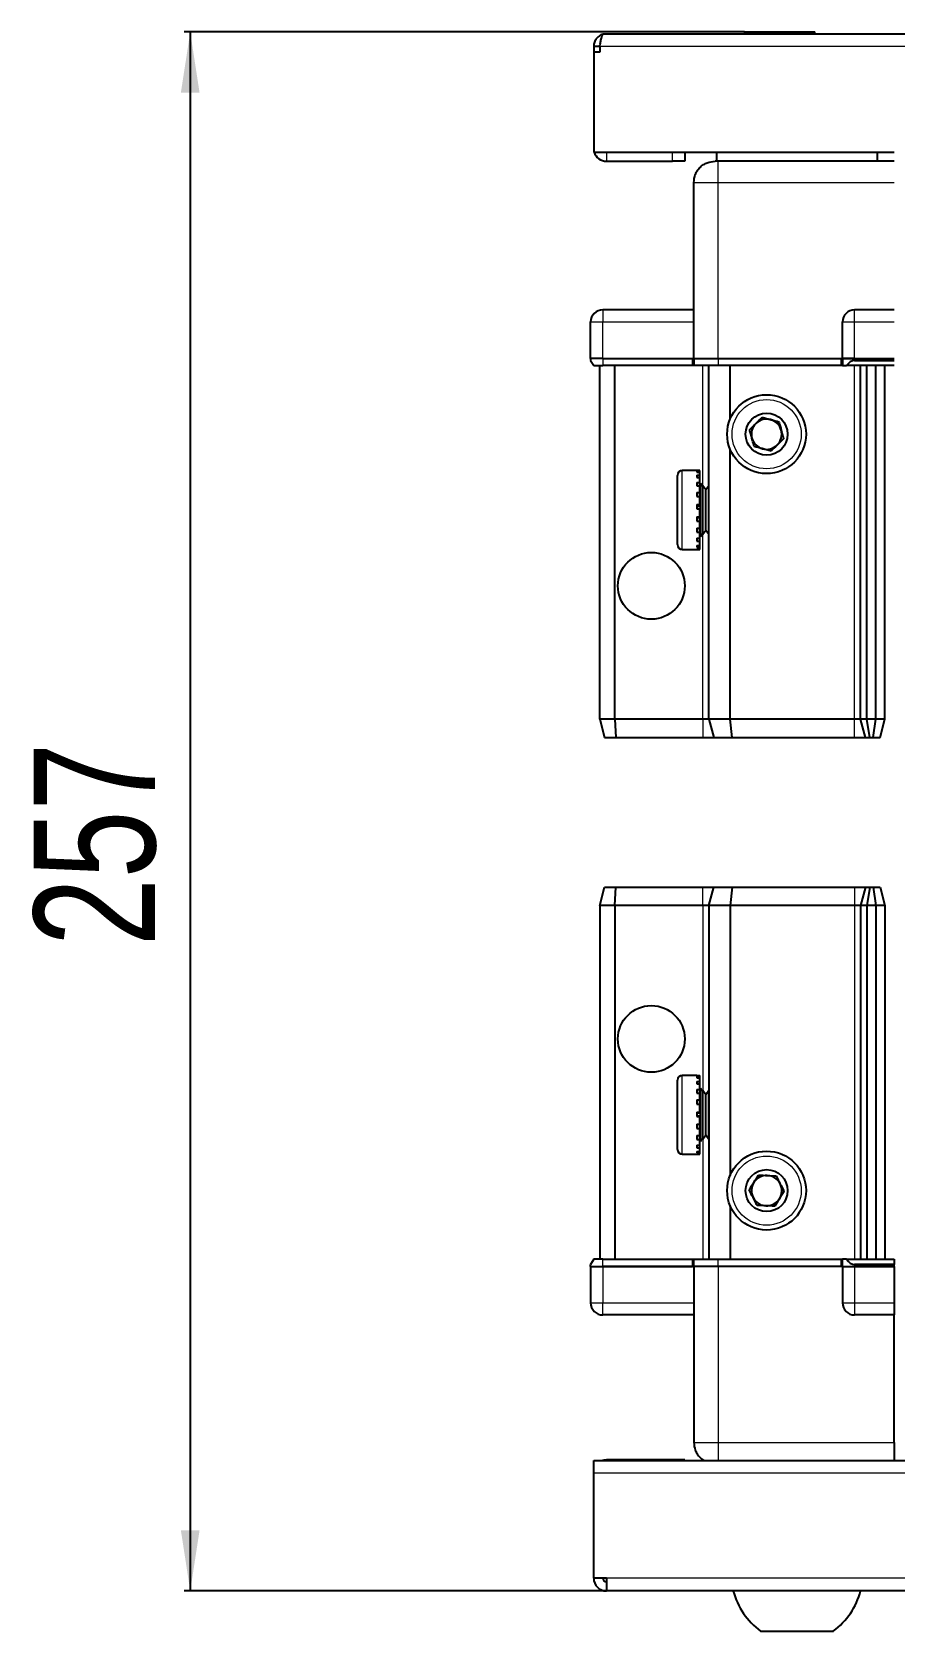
# Model space of a CAD drawing. Header units: millimetres. Extents: x 1773 to 3301, y 274 to 1991.
# Drawn here: x 1861.4 to 2003.5, y 274.2 to 537.8 of the extents above; entities that cross this region are included whole.
import ezdxf

# ---------------------------------------------------------------- set-up
doc = ezdxf.new("R2010")
doc.units = ezdxf.units.MM
doc.layers.add('FORMAT', color=7, linetype='Continuous')
doc.styles.add('SLDTEXTSTYLE0', font='TXT', dxfattribs={"width": 0.75})
doc.dimstyles.new('SLDDIMSTYLE0', dxfattribs={"dimtxt": 20, "dimasz": 10, "dimexe": 0, "dimexo": 0.0625, "dimgap": 5, "dimtad": 2, "dimdec": 1, "dimrnd": 1e-09, "dimzin": 12, "dimdsep": 46, "dimtxsty": 'SLDTEXTSTYLE0', "dimsah": 1, "dimcen": 0.09, "dimadec": 0, "dimazin": 3, "dimtfac": 1, "dimtofl": 0, "dimtmove": 0, "dimatfit": 3, "dimfxl": 0, "dimfrac": 2, "dimtolj": 1, "dimtzin": 12, "dimarcsym": 0})

# ---------------------------------------------------------------- blocks, each defined once
blk = doc.blocks.new('_D_9')
at = {"layer": 'FORMAT'}
for p, q in [((1978.86, 537.78), (1886.51, 537.78)), ((1887.51, 537.78), (1887.51, 280.78)), ((1956.1, 280.78), (1886.51, 280.78))]:
    blk.add_line(p, q, dxfattribs=at)
for points in [[(1887.51, 537.78), (1885.97, 527.78), (1889.05, 527.78)], [(1887.51, 280.78), (1889.05, 290.78), (1885.97, 290.78)]]:
    blk.add_solid(points, dxfattribs=at)
at = {"layer": 'FORMAT', "insert": (1861.73, 387.11), "char_height": 20, "attachment_point": 1, "rotation": 90, "style": 'SLDTEXTSTYLE0'}
blk.add_mtext('257', dxfattribs=at)

msp = doc.modelspace()

# ---------------------------------------------------------------- linework, layer by layer
at = {"color": 7, "linetype": 'Continuous', "lineweight": 25}
for p, q in [((1978.87, 537.78), (1978.87, 537.48)), ((1978.87, 537.78), (1990.44, 537.78)), ((1990.44, 537.48), (1990.44, 537.78)), ((1955.01, 535.38), (1954.01, 535.38)), ((1954.01, 535.38), (1954.01, 534.48)), ((1955.01, 535.38), (1955.01, 534.48)), ((1955.61, 537.48), (2018.51, 537.48)), ((1955.01, 534.48), (1954.01, 534.48)), ((1954.01, 534.48), (1954.01, 517.98)), ((1954.01, 517.98), (2003.51, 517.98)), ((1969.01, 517.98), (1969.01, 516.48)), ((1974.26, 517.98), (1974.26, 516.48)), ((2000.76, 516.48), (2000.76, 517.98)), ((1956.11, 516.48), (1967.01, 516.48)), ((1969.01, 516.48), (1967.01, 516.48)), ((2003.51, 516.48), (1974.51, 516.48)), ((1970.51, 483.98), (1970.51, 512.98)), ((1970.51, 491.98), (1955.51, 491.98)), ((2003.51, 491.98), (1997.01, 491.98)), ((1953.51, 483.98), (1953.51, 489.98)), ((1995.01, 483.98), (1995.01, 489.98)), ((1953.51, 483.98), (1953.51, 483.65)), ((1955.51, 483.98), (1953.51, 483.98)), ((1953.51, 483.98), (1953.51, 483.65)), ((1953.51, 483.98), (1953.51, 483.98)), ((1953.51, 483.65), (1954.01, 482.78)), ((1953.51, 483.65), (1954.01, 482.78)), ((1954.01, 482.78), (1955.51, 482.78)), ((1955.01, 424.48), (1955.01, 482.78)), ((1955.51, 483.98), (1970.31, 483.98)), ((1970.31, 482.78), (1955.51, 482.78)), ((1957.51, 424.48), (1957.51, 482.78)), ((1970.31, 483.98), (1970.51, 483.98)), ((1970.51, 482.78), (1970.31, 482.78)), ((1970.51, 483.98), (1970.51, 482.78)), ((1970.51, 483.98), (1974.51, 483.98)), ((1974.51, 482.78), (1970.51, 482.78)), ((1973.01, 424.48), (1973.01, 482.78)), ((1974.51, 483.98), (1994.81, 483.98)), ((1994.81, 482.78), (1974.51, 482.78)), ((1976.51, 473.98), (1976.51, 482.78)), ((1994.81, 483.98), (1995.01, 483.98)), ((1995.01, 482.78), (1994.81, 482.78)), ((1995.01, 483.98), (1995.01, 482.78)), ((1997.01, 483.98), (1995.01, 483.98)), ((1995.01, 483.98), (1997.01, 483.98)), ((1995.01, 482.78), (1995.69, 482.78)), ((2003.51, 482.78), (1995.69, 482.78)), ((1997.01, 483.98), (2003.51, 483.98)), ((1997.01, 483.65), (2003.51, 483.65)), ((1998.01, 424.48), (1998.01, 482.78)), ((1999.01, 424.48), (1999.01, 482.78)), ((2000.51, 424.48), (2000.51, 482.78)), ((2002.01, 424.48), (2002.01, 482.78)), ((1976.51, 424.48), (1976.51, 468.98)), ((1967.81, 453.28), (1967.81, 464.68)), ((1971.51, 465.48), (1968.61, 465.48)), ((1971.01, 465.39), (1971.51, 465.39)), ((1971.01, 465.39), (1971.01, 465.22)), ((1971.01, 465.22), (1971.51, 465.22)), ((1971.01, 464.73), (1971.51, 464.73)), ((1971.01, 464.73), (1971.01, 464.35)), ((1971.01, 464.35), (1971.51, 464.35)), ((1971.51, 465.39), (1971.51, 465.48)), ((1971.51, 465.22), (1971.51, 465.39)), ((1971.51, 464.73), (1971.51, 465.22)), ((1971.51, 464.35), (1971.51, 464.73)), ((1971.51, 463.52), (1971.51, 464.35)), ((1971.01, 463.52), (1971.51, 463.52)), ((1971.01, 463.52), (1971.01, 462.96)), ((1971.01, 462.96), (1971.51, 462.96)), ((1971.01, 461.86), (1971.51, 461.86)), ((1971.01, 461.86), (1971.01, 461.18)), ((1971.51, 462.96), (1971.51, 463.52)), ((1971.61, 463.38), (1971.51, 463.38)), ((1971.51, 461.86), (1971.51, 462.96)), ((1971.51, 461.18), (1971.51, 461.86)), ((1971.61, 461.87), (1971.61, 463.38)), ((1971.61, 454.58), (1971.61, 461.87)), ((1972.49, 462.29), (1972.01, 462.98)), ((1972.01, 454.98), (1972.01, 462.98)), ((1972.98, 462.98), (1972.49, 462.29)), ((1972.49, 455.67), (1972.49, 462.29)), ((1973.01, 462.98), (1972.98, 462.98)), ((1972.98, 454.98), (1972.98, 462.98)), ((1971.01, 461.18), (1971.51, 461.18)), ((1971.01, 459.91), (1971.51, 459.91)), ((1971.01, 459.91), (1971.01, 459.18)), ((1971.01, 459.61), (1971.51, 459.61)), ((1971.01, 459.18), (1971.51, 459.18)), ((1971.51, 459.91), (1971.51, 461.18)), ((1971.51, 459.61), (1971.51, 459.91)), ((1971.51, 457.88), (1971.51, 459.18)), ((1971.01, 457.88), (1971.51, 457.88)), ((1971.01, 457.88), (1971.01, 457.16)), ((1971.01, 457.75), (1971.51, 457.75)), ((1971.01, 457.16), (1971.51, 457.16)), ((1971.51, 457.16), (1971.51, 457.75)), ((1971.51, 455.96), (1971.51, 457.16)), ((1971.01, 455.96), (1971.51, 455.96)), ((1971.01, 455.96), (1971.01, 455.32)), ((1971.01, 455.32), (1971.51, 455.32)), ((1971.01, 454.33), (1971.51, 454.33)), ((1971.01, 454.33), (1971.01, 453.84)), ((1971.01, 453.84), (1971.51, 453.84)), ((1971.51, 455.32), (1971.51, 455.96)), ((1971.51, 454.33), (1971.51, 455.32)), ((1971.51, 454.58), (1971.61, 454.58)), ((1971.51, 453.84), (1971.51, 454.33)), ((1971.51, 453.15), (1971.51, 453.84)), ((1972.01, 454.98), (1972.49, 455.67)), ((1972.49, 455.67), (1972.98, 454.98)), ((1972.98, 454.98), (1973.01, 454.98)), ((1968.61, 452.48), (1971.51, 452.48)), ((1971.01, 453.15), (1971.51, 453.15)), ((1971.01, 453.15), (1971.01, 452.86)), ((1971.01, 452.86), (1971.51, 452.86)), ((1971.01, 452.55), (1971.51, 452.55)), ((1971.01, 452.55), (1971.01, 452.48)), ((1971.01, 452.48), (1971.51, 452.48)), ((1971.51, 452.86), (1971.51, 453.15)), ((1971.51, 452.55), (1971.51, 452.86)), ((1971.51, 452.48), (1971.51, 452.55)), ((1971.51, 452.48), (1971.51, 452.48)), ((1957.51, 424.48), (1955.01, 424.48)), ((1955.01, 424.48), (1955.81, 421.48)), ((1972.01, 424.48), (1957.51, 424.48)), ((1957.51, 424.48), (1957.66, 421.48)), ((1973.01, 424.48), (1972.01, 424.48)), ((1976.51, 424.48), (1973.01, 424.48)), ((1973.01, 424.48), (1973.81, 421.48)), ((1997.01, 424.48), (1976.51, 424.48)), ((1976.84, 421.48), (1976.51, 424.48)), ((1998.01, 424.48), (1997.01, 424.48)), ((1999.01, 424.48), (1998.01, 424.48)), ((1998.81, 421.48), (1998.01, 424.48)), ((2000.51, 424.48), (1999.01, 424.48)), ((1999.55, 421.48), (1999.01, 424.48)), ((2000.05, 421.48), (2000.51, 424.48)), ((2002.01, 424.48), (2000.51, 424.48)), ((2001.2, 421.48), (2002.01, 424.48)), ((1955.81, 421.48), (1957.66, 421.48)), ((1957.66, 421.48), (1972.01, 421.48)), ((1972.01, 421.48), (1973.81, 421.48)), ((1973.81, 421.48), (1976.84, 421.48)), ((1976.84, 421.48), (1997.01, 421.48)), ((1997.01, 421.48), (1998.81, 421.48)), ((1998.81, 421.48), (1999.55, 421.48)), ((1999.55, 421.48), (2000.05, 421.48)), ((2000.05, 421.48), (2001.2, 421.48)), ((1955.01, 393.78), (1955.81, 396.78)), ((1955.81, 396.78), (1957.66, 396.78)), ((1957.51, 393.78), (1957.66, 396.78)), ((1957.66, 396.78), (1972.01, 396.78)), ((1972.01, 396.78), (1973.81, 396.78)), ((1973.01, 393.78), (1973.81, 396.78)), ((1973.81, 396.78), (1976.84, 396.78)), ((1976.84, 396.78), (1976.51, 393.78)), ((1976.84, 396.78), (1997.01, 396.78)), ((1997.01, 396.78), (1998.81, 396.78)), ((1998.81, 396.78), (1998.01, 393.78)), ((1998.81, 396.78), (1999.55, 396.78)), ((1999.55, 396.78), (1999.01, 393.78)), ((1999.55, 396.78), (2000.05, 396.78)), ((2000.05, 396.78), (2001.2, 396.78)), ((2000.05, 396.78), (2000.51, 393.78)), ((2001.2, 396.78), (2002.01, 393.78)), ((1955.01, 393.78), (1955.01, 335.48)), ((1957.51, 393.78), (1955.01, 393.78)), ((1972.01, 393.78), (1957.51, 393.78)), ((1957.51, 393.78), (1957.51, 335.48)), ((1973.01, 393.78), (1972.01, 393.78)), ((1973.01, 393.78), (1973.01, 335.48)), ((1976.51, 393.78), (1973.01, 393.78)), ((1997.01, 393.78), (1976.51, 393.78)), ((1976.51, 393.78), (1976.51, 349.28)), ((1998.01, 393.78), (1997.01, 393.78)), ((1999.01, 393.78), (1998.01, 393.78)), ((1998.01, 393.78), (1998.01, 335.48)), ((1999.01, 393.78), (1999.01, 335.48)), ((2000.51, 393.78), (1999.01, 393.78)), ((2000.51, 393.78), (2000.51, 335.48)), ((2002.01, 393.78), (2000.51, 393.78)), ((2002.01, 393.78), (2002.01, 335.48)), ((1967.81, 353.58), (1967.81, 364.98)), ((1971.01, 365.78), (1968.61, 365.78)), ((1971.01, 365.78), (1971.01, 365.77)), ((1971.01, 365.77), (1971.51, 365.77)), ((1971.01, 365.59), (1971.51, 365.59)), ((1971.01, 365.59), (1971.01, 365.37)), ((1971.01, 365.37), (1971.51, 365.37)), ((1971.01, 364.79), (1971.51, 364.79)), ((1971.01, 364.79), (1971.01, 364.37)), ((1971.01, 364.37), (1971.51, 364.37)), ((1971.51, 365.59), (1971.51, 365.77)), ((1971.51, 365.37), (1971.51, 365.59)), ((1971.51, 364.79), (1971.51, 365.37)), ((1971.51, 364.37), (1971.51, 364.79)), ((1971.51, 363.46), (1971.51, 364.37)), ((1971.01, 363.46), (1971.51, 363.46)), ((1971.01, 363.46), (1971.01, 362.87)), ((1971.01, 362.87), (1971.51, 362.87)), ((1971.01, 361.72), (1971.51, 361.72)), ((1971.01, 361.72), (1971.01, 361.02)), ((1971.61, 363.68), (1971.51, 363.68)), ((1971.51, 362.87), (1971.51, 363.46)), ((1971.51, 361.72), (1971.51, 362.87)), ((1971.51, 361.02), (1971.51, 361.72)), ((1971.61, 354.88), (1971.61, 363.68)), ((1972.49, 362.59), (1972.01, 363.28)), ((1972.01, 355.28), (1972.01, 363.28)), ((1972.98, 363.28), (1972.49, 362.59)), ((1972.49, 355.97), (1972.49, 362.59)), ((1973.01, 363.28), (1972.98, 363.28)), ((1972.98, 355.28), (1972.98, 363.28)), ((1971.01, 361.02), (1971.51, 361.02)), ((1971.01, 359.73), (1971.51, 359.73)), ((1971.01, 359.73), (1971.01, 359)), ((1971.01, 359.59), (1971.51, 359.59)), ((1971.01, 359.09), (1971.51, 359.09)), ((1971.01, 359), (1971.51, 359)), ((1971.51, 359.73), (1971.51, 361.02)), ((1971.51, 359.59), (1971.51, 359.73)), ((1971.51, 359), (1971.51, 359.09)), ((1971.51, 357.71), (1971.51, 359)), ((1971.01, 357.71), (1971.51, 357.71)), ((1971.01, 357.71), (1971.01, 357)), ((1971.01, 357), (1971.51, 357)), ((1971.51, 357), (1971.51, 357.71)), ((1971.51, 355.84), (1971.51, 357)), ((1972.01, 355.28), (1972.49, 355.97)), ((1972.49, 355.97), (1972.98, 355.28)), ((1971.01, 355.84), (1971.51, 355.84)), ((1971.01, 355.84), (1971.01, 355.23)), ((1971.01, 355.23), (1971.51, 355.23)), ((1971.01, 354.3), (1971.51, 354.3)), ((1971.01, 354.3), (1971.01, 353.86)), ((1971.01, 353.86), (1971.51, 353.86)), ((1971.01, 353.25), (1971.51, 353.25)), ((1971.01, 353.25), (1971.01, 353.02)), ((1971.51, 355.23), (1971.51, 355.84)), ((1971.51, 354.3), (1971.51, 355.23)), ((1971.51, 354.88), (1971.61, 354.88)), ((1971.51, 353.86), (1971.51, 354.3)), ((1971.51, 353.25), (1971.51, 353.86)), ((1971.51, 353.02), (1971.51, 353.25)), ((1972.98, 355.28), (1973.01, 355.28)), ((1968.61, 352.78), (1971.01, 352.78)), ((1971.01, 353.02), (1971.51, 353.02)), ((1971.01, 352.8), (1971.51, 352.8)), ((1971.01, 352.8), (1971.01, 352.78)), ((1971.01, 352.79), (1971.51, 352.79)), ((1971.51, 352.8), (1971.51, 353.02)), ((1971.51, 352.79), (1971.51, 352.8)), ((1976.51, 344.28), (1976.51, 335.48)), ((1954.01, 335.48), (1953.51, 334.61)), ((1955.51, 335.48), (1954.01, 335.48)), ((1955.51, 335.48), (1970.31, 335.48)), ((1970.31, 335.48), (1970.51, 335.48)), ((1970.51, 334.28), (1970.51, 335.48)), ((1970.51, 335.48), (1974.51, 335.48)), ((1974.51, 335.48), (1994.81, 335.48)), ((1994.81, 335.48), (1995.01, 335.48)), ((1995.01, 334.28), (1995.01, 335.48)), ((1995.69, 335.48), (1995.01, 335.48)), ((1995.69, 335.48), (2003.51, 335.48)), ((2003.51, 335.48), (2003.51, 334.61)), ((1953.51, 334.28), (1953.51, 334.61)), ((1953.51, 334.28), (1955.51, 334.28)), ((1953.51, 334.28), (1953.51, 328.28)), ((1970.31, 334.28), (1955.51, 334.28)), ((1955.51, 334.28), (1970.31, 334.28)), ((1970.51, 334.28), (1970.31, 334.28)), ((1974.51, 334.28), (1970.51, 334.28)), ((1970.51, 334.28), (1970.51, 305.28)), ((1994.81, 334.28), (1974.51, 334.28)), ((1995.01, 334.28), (1994.81, 334.28)), ((1995.01, 334.28), (1997.01, 334.28)), ((1995.01, 334.28), (1995.01, 328.28)), ((2003.51, 334.61), (1997.01, 334.61)), ((2003.51, 334.28), (1997.01, 334.28)), ((1997.01, 334.28), (2003.51, 334.28)), ((2003.51, 334.61), (2003.51, 334.61)), ((2003.51, 334.28), (2003.51, 334.61)), ((2003.51, 334.28), (2003.51, 334.28)), ((2003.51, 334.28), (2003.51, 328.28)), ((2003.51, 328.28), (2003.51, 326.28)), ((1970.51, 326.28), (1955.51, 326.28)), ((2003.51, 326.28), (1997.01, 326.28)), ((2003.51, 305.28), (2003.51, 326.28)), ((1954.01, 302.28), (2253.01, 302.28)), ((1954.01, 300.18), (1954.01, 302.28)), ((1969.01, 302.38), (1956.11, 302.38)), ((1969.01, 302.38), (1969.01, 302.28)), ((1954.01, 282.88), (1954.01, 300.18)), ((1956.11, 282.88), (1954.01, 282.88)), ((1956.11, 282.88), (1956.11, 280.78)), ((2250.91, 280.78), (1956.11, 280.78)), ((1981.51, 274.18), (1993.51, 274.18))]:
    msp.add_line(p, q, dxfattribs=at)
at = {"color": 8, "linetype": 'Continuous', "lineweight": 18}
for p, q in [((2018.51, 535.38), (1955.01, 535.38)), ((1956.11, 517.98), (1956.11, 516.48)), ((1967.01, 516.48), (1967.01, 517.98)), ((1974.51, 512.98), (2003.51, 512.98)), ((1974.51, 483.98), (1974.51, 512.98)), ((1955.51, 491.98), (1955.51, 489.98)), ((1997.01, 489.98), (1997.01, 491.98)), ((1953.51, 489.98), (1955.51, 489.98)), ((1955.51, 489.98), (1970.51, 489.98)), ((1955.51, 483.98), (1955.51, 489.98)), ((1995.01, 489.98), (1997.01, 489.98)), ((1997.01, 489.98), (2003.51, 489.98)), ((1997.01, 483.98), (1997.01, 489.98)), ((1955.51, 483.98), (1955.51, 482.78)), ((1970.31, 482.78), (1970.31, 483.98)), ((1972.01, 462.98), (1972.01, 482.78)), ((1974.51, 483.98), (1974.51, 482.78)), ((1994.81, 482.78), (1994.81, 483.98)), ((1997.01, 483.98), (1997.01, 483.65)), ((1997.01, 424.48), (1997.01, 482.78)), ((1968.61, 452.48), (1968.61, 465.48)), ((1972.01, 424.48), (1972.01, 454.98)), ((1972.01, 424.48), (1972.01, 421.48)), ((1997.01, 421.48), (1997.01, 424.48)), ((1972.01, 393.78), (1972.01, 396.78)), ((1997.01, 396.78), (1997.01, 393.78)), ((1972.01, 393.78), (1972.01, 363.28)), ((1997.01, 393.78), (1997.01, 335.48)), ((1968.61, 352.78), (1968.61, 365.78)), ((1972.01, 355.28), (1972.01, 335.48)), ((1955.51, 334.28), (1955.51, 335.48)), ((1970.31, 334.28), (1970.31, 335.48)), ((1974.51, 334.28), (1974.51, 335.48)), ((1994.81, 334.28), (1994.81, 335.48)), ((1955.51, 334.28), (1955.51, 328.28)), ((1974.51, 334.28), (1974.51, 305.28)), ((1997.01, 334.28), (1997.01, 334.61)), ((1997.01, 334.28), (1997.01, 328.28)), ((2003.51, 334.28), (2003.51, 334.61)), ((1953.51, 328.28), (1955.51, 328.28)), ((1955.51, 328.28), (1970.51, 328.28)), ((1955.51, 326.28), (1955.51, 328.28)), ((1995.01, 328.28), (1997.01, 328.28)), ((1997.01, 328.28), (2003.51, 328.28)), ((1997.01, 328.28), (1997.01, 326.28)), ((1974.51, 305.28), (2003.51, 305.28)), ((1956.11, 302.28), (1956.11, 302.38)), ((2253.01, 300.18), (1954.01, 300.18)), ((2250.91, 282.88), (1956.11, 282.88))]:
    msp.add_line(p, q, dxfattribs=at)
at = {"color": 7, "linetype": 'Continuous', "lineweight": 25, "flags": 128}
msp.add_lwpolyline([(1956.11, 302.38), (1955.7, 302.34), (1955.47, 302.28)], dxfattribs=at)
at = {"color": 7, "linetype": 'Continuous', "lineweight": 25}
for centre, radius in [((1982.51, 471.48), 6.5), ((1982.51, 471.48), 3.46), ((1963.51, 446.48), 5.5), ((1963.51, 371.78), 5.5), ((1982.51, 346.78), 6.5), ((1982.51, 346.78), 3.46)]:
    msp.add_circle(centre, radius, dxfattribs=at)
at = {"color": 8, "linetype": 'Continuous', "lineweight": 18}
for centre in [(1982.51, 471.48), (1982.51, 346.78)]:
    msp.add_circle(centre, 5.7, dxfattribs=at)
at = {"color": 7, "linetype": 'Continuous', "lineweight": 25}
for centre, radius, start, end in [((1956.11, 518.58), 2.1, 196.6015, 270), ((1955.51, 489.98), 2, 90, 180), ((1997.01, 489.98), 2, 90, 180), ((1982.51, 471.48), 2.5, 134.9221, 194.9221), ((1982.51, 471.48), 2.5, 74.9221, 134.9221), ((1982.51, 471.48), 2.5, 14.9221, 74.9221), ((1982.51, 471.48), 2.5, 314.9221, 14.9221), ((1982.51, 471.48), 2.5, 194.9221, 254.9221), ((1982.51, 471.48), 2.5, 254.9221, 314.9221), ((1968.61, 464.68), 0.8, 90, 180), ((1972.01, 463.38), 0.4, 180, 270), ((1972.01, 454.58), 0.4, 90, 180), ((1968.61, 453.28), 0.8, 180, 270), ((1968.61, 364.98), 0.8, 90, 180), ((1972.01, 363.68), 0.4, 180, 270), ((1968.61, 353.58), 0.8, 180, 270), ((1972.01, 354.88), 0.4, 90, 180), ((1982.51, 346.78), 2.5, 147.376, 207.376), ((1982.51, 346.78), 2.5, 87.376, 147.376), ((1982.51, 346.78), 2.5, 27.376, 87.376), ((1982.51, 346.78), 2.5, 207.376, 267.376), ((1982.51, 346.78), 2.5, 267.376, 327.376), ((1982.51, 346.78), 2.5, 327.376, 27.376), ((1955.51, 328.28), 2, 180, 270), ((1997.01, 328.28), 2, 180, 270), ((1956.11, 282.88), 2.1, 180, 270), ((1956.11, 282.88), 0.6, 180, 270), ((1988.53, 283.8), 11.91, 194.7004, 233.8734), ((1986.48, 283.8), 11.91, 306.1266, 345.2996)]:
    msp.add_arc(centre, radius, start, end, dxfattribs=at)
for centre, start_param, end_param in [((1997.01, 480.18), 0, 0.722734), ((1997.01, 338.08), 2.418858, 3.141593)]:
    msp.add_ellipse(centre, major_axis=(0, 3.46), ratio=0.57735, start_param=start_param, end_param=end_param, dxfattribs=at)
for points, knots in [([(1955.6, 537.39), (1955.52, 537.38), (1955.2, 537.33), (1954.72, 537), (1954.25, 536.45), (1954.04, 535.87), (1954.02, 535.51), (1954.01, 535.38)], [0, 0, 0, 0, 0.0862, 0.345314, 0.604426, 0.863537, 1, 1, 1, 1]), ([(1955.01, 535.38), (1955.05, 535.63), (1955.14, 536.13), (1955.28, 536.77), (1955.41, 537.23), (1955.52, 537.45), (1955.59, 537.47), (1955.61, 537.48)], [0, 0, 0, 0, 0.230255, 0.448522, 0.666786, 0.88505, 1, 1, 1, 1]), ([(1970.51, 512.98), (1970.56, 513.42), (1970.63, 514.1), (1971.06, 514.91), (1971.52, 515.47), (1972.08, 515.93), (1972.89, 516.36), (1973.57, 516.43), (1974.01, 516.48)], [0, 0, 0, 0, 0.2394568, 0.3683607, 0.5, 0.6316393, 0.7605432, 1, 1, 1, 1]), ([(1974.51, 516.48), (1974.44, 516.48), (1974.31, 516.48), (1974.15, 516.48), (1974.03, 516.48), (1974.02, 516.48), (1974.01, 516.48)], [0, 0, 0, 0, 0.249394, 0.500333, 0.750167, 1, 1, 1, 1]), ([(1979.72, 472.23), (1980.09, 472.6), (1980.77, 473.28), (1981.45, 473.95), (1981.77, 474.27)], [0, 0, 0, 0, 0.534686, 1, 1, 1, 1]), ([(1980.46, 469.44), (1980.38, 469.78), (1980.16, 470.57), (1979.91, 471.53), (1979.75, 472.11), (1979.72, 472.23)], [0, 0, 0, 0, 0.362901, 0.866875, 1, 1, 1, 1]), ([(1981.77, 474.27), (1982.26, 474.14), (1983.19, 473.88), (1984.12, 473.64), (1984.55, 473.52)], [0, 0, 0, 0, 0.534686, 1, 1, 1, 1]), ([(1984.55, 473.52), (1984.58, 473.4), (1984.74, 472.82), (1985, 471.86), (1985.21, 471.06), (1985.3, 470.73)], [0, 0, 0, 0, 0.133125, 0.637099, 1, 1, 1, 1]), ([(1983.25, 468.69), (1982.75, 468.83), (1981.82, 469.08), (1980.9, 469.33), (1980.46, 469.44)], [0, 0, 0, 0, 0.534686, 1, 1, 1, 1]), ([(1985.3, 470.73), (1984.93, 470.37), (1984.25, 469.68), (1983.57, 469.01), (1983.25, 468.69)], [0, 0, 0, 0, 0.534686, 1, 1, 1, 1]), ([(1979.62, 346.91), (1979.9, 347.35), (1980.42, 348.16), (1980.94, 348.97), (1981.18, 349.34)], [0, 0, 0, 0, 0.5346859, 1, 1, 1, 1]), ([(1981.18, 349.34), (1981.7, 349.32), (1982.66, 349.28), (1983.62, 349.23), (1984.06, 349.21)], [0, 0, 0, 0, 0.5346859, 1, 1, 1, 1]), ([(1984.06, 349.21), (1984.22, 348.91), (1984.6, 348.17), (1985.06, 347.29), (1985.33, 346.76), (1985.39, 346.65)], [0, 0, 0, 0, 0.362901, 0.866875, 1, 1, 1, 1]), ([(1980.95, 344.35), (1980.89, 344.46), (1980.62, 344.99), (1980.16, 345.88), (1979.78, 346.61), (1979.62, 346.91)], [0, 0, 0, 0, 0.133125, 0.637099, 1, 1, 1, 1]), ([(1985.39, 346.65), (1985.11, 346.21), (1984.59, 345.4), (1984.08, 344.59), (1983.84, 344.22)], [0, 0, 0, 0, 0.534686, 1, 1, 1, 1]), ([(1983.84, 344.22), (1983.32, 344.24), (1982.36, 344.28), (1981.4, 344.33), (1980.95, 344.35)], [0, 0, 0, 0, 0.534686, 1, 1, 1, 1]), ([(1970.51, 305.28), (1970.56, 304.84), (1970.63, 304.16), (1971.06, 303.35), (1971.52, 302.79), (1971.92, 302.43), (1972.18, 302.3), (1972.23, 302.28)], [0, 0, 0, 0, 0.363018, 0.558438, 0.758004, 0.95757, 1, 1, 1, 1]), ([(2003.51, 305.28), (2003.51, 304.88), (2003.51, 304.09), (2003.51, 303.08), (2003.51, 302.45), (2003.51, 302.29), (2003.51, 302.28)], [0, 0, 0, 0, 0.3255201, 0.6510403, 0.9765604, 1, 1, 1, 1])]:
    msp.add_open_spline(points, degree=3, knots=knots, dxfattribs=at)
at = {"color": 8, "linetype": 'Continuous', "lineweight": 18}
for points, knots in [([(1974.51, 512.98), (1974.51, 513.42), (1974.51, 514.1), (1974.51, 514.91), (1974.51, 515.47), (1974.51, 515.93), (1974.51, 516.36), (1974.51, 516.43), (1974.51, 516.48)], [0, 0, 0, 0, 0.239457, 0.368361, 0.5, 0.631639, 0.760543, 1, 1, 1, 1]), ([(1974.51, 305.28), (1974.51, 304.84), (1974.51, 304.16), (1974.51, 303.35), (1974.51, 302.79), (1974.51, 302.43), (1974.51, 302.3), (1974.51, 302.28)], [0, 0, 0, 0, 0.3630185, 0.5584377, 0.7580039, 0.9575702, 1, 1, 1, 1])]:
    msp.add_open_spline(points, degree=3, knots=knots, dxfattribs=at)
for points in [[(1970.51, 512.98), (1970.57, 512.98), (1970.69, 512.98), (1971.61, 512.98), (1972.94, 512.98), (1973.98, 512.98), (1974.51, 512.98)], [(1970.51, 305.28), (1970.57, 305.28), (1970.69, 305.28), (1971.61, 305.28), (1972.94, 305.28), (1973.98, 305.28), (1974.51, 305.28)]]:
    msp.add_open_spline(points, degree=3, dxfattribs=at)

# ---------------------------------------------------------------- dimensions: what is measured, and where the dimension line sits
at = {"layer": 'FORMAT'}
dim = msp.add_linear_dim(base=(1887.51, 280.78), p1=(1978.87, 537.78), p2=(1956.11, 280.78), angle=90, dimstyle='SLDDIMSTYLE0', dxfattribs=at)
dim.commit()
dim.dimension.update_dxf_attribs({"geometry": '_D_9', "text_midpoint": (1887.51, 409.28), "dimtype": 160})

doc.saveas('drawing.dxf')
